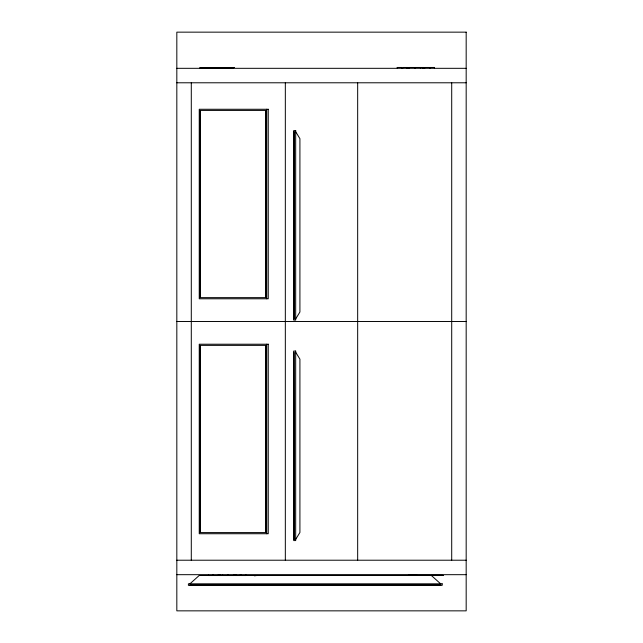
<?xml version="1.0" encoding="UTF-8"?>
<svg xmlns="http://www.w3.org/2000/svg" width="643" height="643" viewBox="0 0 643 643"><rect width="100%" height="100%" fill="white"/><g stroke="black" fill="none" stroke-linecap="round" stroke-linejoin="round"><path stroke-width="0.96" d="M295.684 318.944L299.919 311.992L299.919 138.671L295.684 131.727M295.684 539.429L299.919 532.476L299.919 359.156L295.684 352.211M189.942 583.812L199.25 575.445L443.582 575.405M254.379 575.815L257.353 575.445M397.093 67.459L401.594 67.459L401.594 68.319M414.02 67.459L408.643 67.459L408.643 68.319M420.032 67.459L414.647 67.459L414.647 68.319M429.411 67.459L424.669 67.459L424.669 68.319M429.958 67.459L434.467 67.459L434.411 68.319M234.148 67.595L224.793 67.909L234.116 67.595M176.825 68.319L466.175 68.319M176.825 82.786L466.175 82.786M294.012 131.727L294.012 318.944M176.825 321.5L466.175 321.5M294.012 539.429L293.867 352.211L294.116 539.429M176.825 560.214L466.175 560.214M176.825 574.681L466.175 574.681M408.852 575.091L418.207 575.405M213.042 575.541L208.533 575.541L208.533 574.681M213.589 575.541L218.331 575.541L218.331 574.681M222.968 575.541L228.353 575.541L228.353 574.681M228.98 575.541L234.357 575.541L234.357 574.681M245.907 575.541L241.406 575.541L241.406 574.681M189.942 585.026L440.624 585.026M431.324 575.445L440.624 583.812M451.707 82.786L451.707 560.214M442.73 575.405L431.083 575.405M430.529 575.405L418.4 575.405M423.713 68.319L423.713 67.459L420.418 67.459L420.418 68.319M422.668 67.459L422.668 68.319M414.831 67.459L414.831 68.319M414.767 67.459L414.767 68.319M408.819 67.459L408.819 68.319M408.755 67.459L408.755 68.319M407.582 68.319L407.582 67.459L402.687 67.459L402.687 68.319M406.529 67.459L406.529 68.319M397.374 67.459L397.318 68.319M357.669 82.786L357.669 560.214M294.116 131.727L294.116 318.944M285.331 82.786L285.331 560.214M266.716 109.262L266.716 298.786M266.716 344.214L266.716 533.738M266.315 110.419L266.315 297.637M266.315 345.371L266.315 532.589M266.114 110.419L266.114 297.637M266.114 345.371L266.114 532.589M265.993 110.419L265.993 297.637M265.993 345.371L265.993 532.589M240.313 574.681L240.313 575.541L235.418 575.541L235.418 574.681M236.471 574.681L236.471 575.541M234.245 574.681L234.181 575.541M228.233 574.681L228.233 575.541M228.169 574.681L228.169 575.541M222.582 574.681L222.582 575.541L219.287 575.541L219.287 574.681M220.332 574.681L220.332 575.541M212.471 67.595L224.6 67.909L212.102 67.909M200.262 67.595L211.917 67.909L199.507 67.909M200.206 110.419L200.094 297.637M200.094 345.371L200.206 532.589M191.292 82.786L191.292 560.214M466.175 32.15L176.825 32.15L176.825 610.85L466.175 610.85L466.175 32.15M268.252 109.262L199.242 109.262L199.242 298.786L268.252 298.786L268.252 109.262M266.226 110.419L199.973 110.419L199.973 297.637L266.226 297.637L266.226 110.419M295.684 130.569L293.706 130.569L293.706 320.093L295.684 320.093L295.684 130.569M268.252 344.214L199.242 344.214L199.242 533.738L268.252 533.738L268.252 344.214M266.226 345.371L199.973 345.371L199.973 532.589L266.226 532.589L266.226 345.371M295.684 351.054L293.706 351.054L293.706 540.578L295.684 540.578L295.684 351.054M442.167 583.812L188.399 583.812L188.399 585.347L442.167 585.347L442.167 583.812M440.624 585.146L189.942 585.259L440.624 585.146M430.247 68.319L430.247 67.459L430.191 68.319M245.682 575.541L245.682 574.681L245.626 575.541M212.809 575.541L212.809 574.681L212.753 575.541"/></g></svg>
